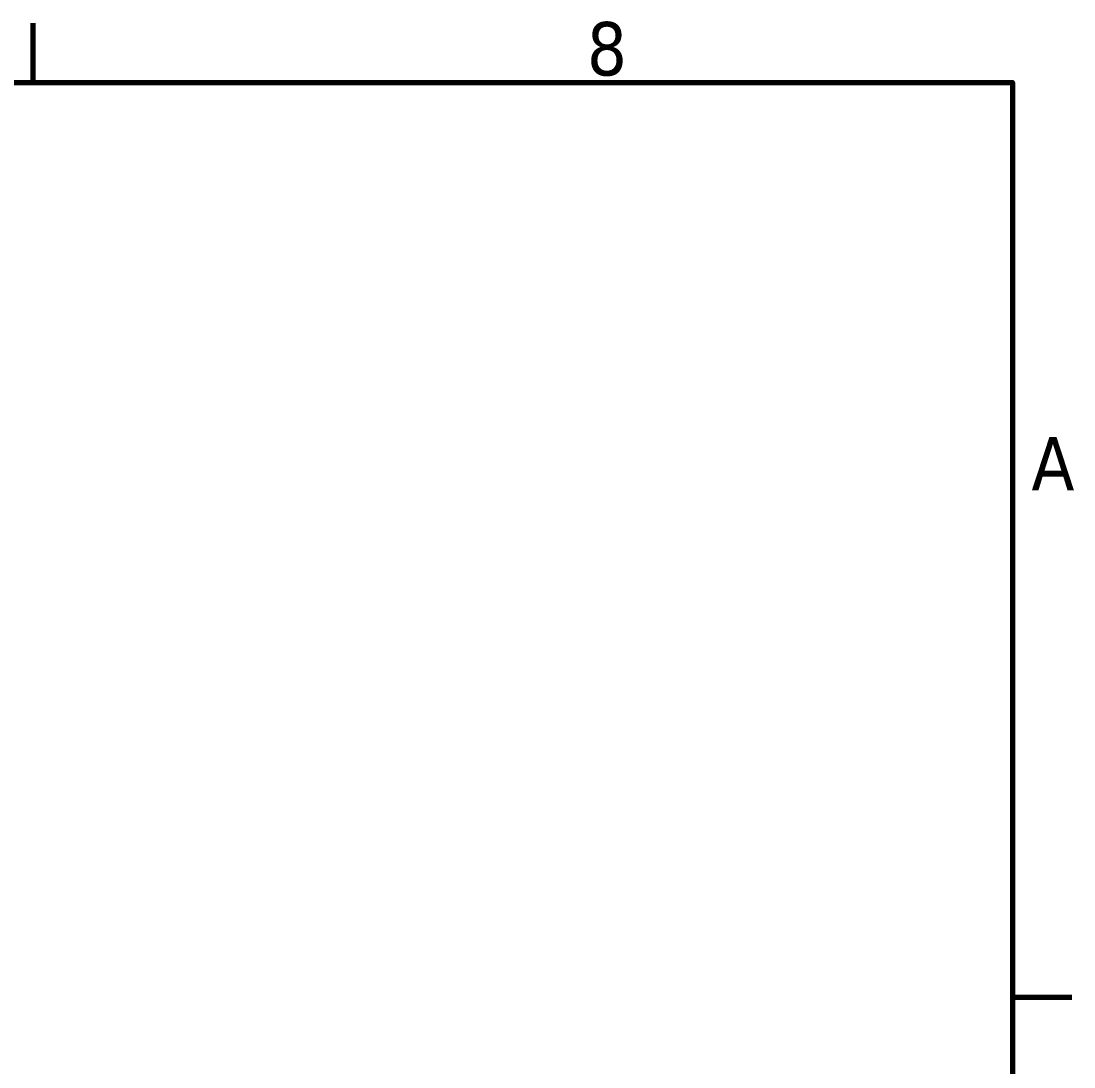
# Model space of a CAD drawing. Header units: millimetres. Extents: x 3118 to 4801, y 919 to 1849.
# Drawn here: x 4072.9 to 4200, y 1711.4 to 1837.6 of the extents above; entities that cross this region are included whole.
import ezdxf

# ---------------------------------------------------------------- set-up
doc = ezdxf.new("R2010")
doc.units = ezdxf.units.MM
doc.header["$LTSCALE"] = 1.8
doc.layers.add('경계(ISO)', color=7, linetype='Continuous', lineweight=70)
doc.styles.add('주 텍스트 (ISO)', font='')
doc.styles.get('주 텍스트 (ISO)').set_extended_font_data('Tahoma')

# ---------------------------------------------------------------- blocks, each defined once
blk = doc.blocks.new('경계 Default Border')
at = {"layer": '경계(ISO)'}
for p, q in [((519.75, 410), (519.75, 413.9)), ((584, 350), (587.9, 350))]:
    blk.add_line(p, q, dxfattribs=at)
at = {"layer": '경계(ISO)', "flags": 128}
blk.add_lwpolyline([(10, 10), (10, 410), (584, 410), (584, 10), (10, 10)], dxfattribs=at)
at = {"layer": '경계(ISO)', "char_height": 3.5, "attachment_point": 7, "style": '주 텍스트 (ISO)'}
for s, insert in [('8', (556.085, 410.4)), ('A', (585.245, 383.25))]:
    blk.add_mtext(s, dxfattribs=dict(at, insert=insert))

msp = doc.modelspace()

# ---------------------------------------------------------------- block references
at = {"xscale": 1.840360500000001, "yscale": 1.840360500000001, "zscale": 1.840360500000001}
msp.add_blockref('경계 Default Border', (3117.848, 1075.669), dxfattribs=at)

doc.saveas('drawing.dxf')
